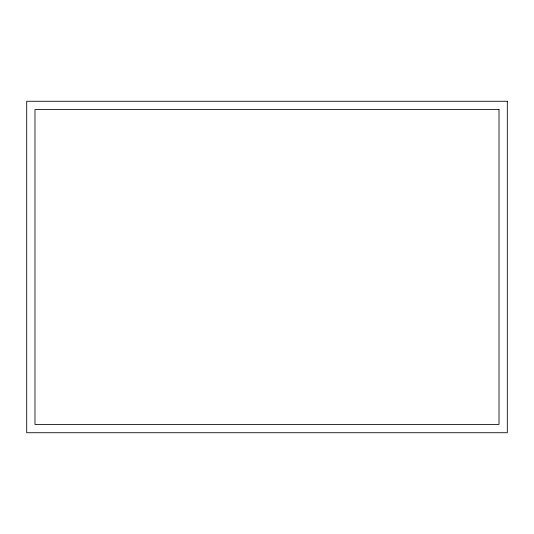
<?xml version="1.0" encoding="UTF-8"?>
<svg xmlns="http://www.w3.org/2000/svg" width="534" height="534" viewBox="0 0 534 534"><rect width="100%" height="100%" fill="white"/><g stroke="black" fill="none" stroke-linecap="round" stroke-linejoin="round"><path stroke-width="0.8" d="M507.3 101.273L26.7 101.273L26.7 432.727L507.3 432.727L507.3 101.273M499.016 109.563L34.984 109.563L34.984 424.437L499.016 424.437L499.016 109.563"/></g></svg>
